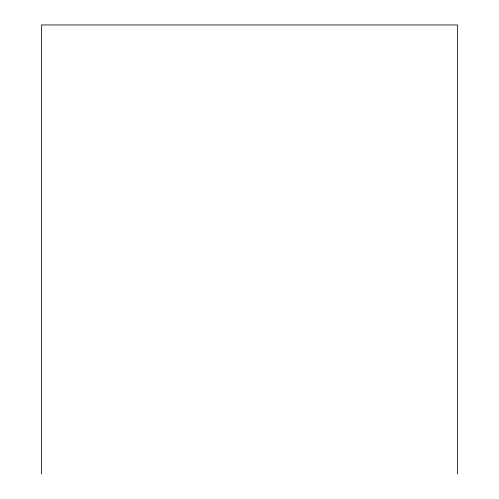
<?xml version="1.0" encoding="UTF-8"?>
<svg xmlns="http://www.w3.org/2000/svg" width="499" height="499" viewBox="0 0 499 499"><rect width="100%" height="100%" fill="white"/><g stroke="black" fill="none" stroke-linecap="round" stroke-linejoin="round"><path stroke-width="0.75" d="M457.527 474.05L457.527 24.95L41.473 24.95L41.473 474.05"/></g></svg>
